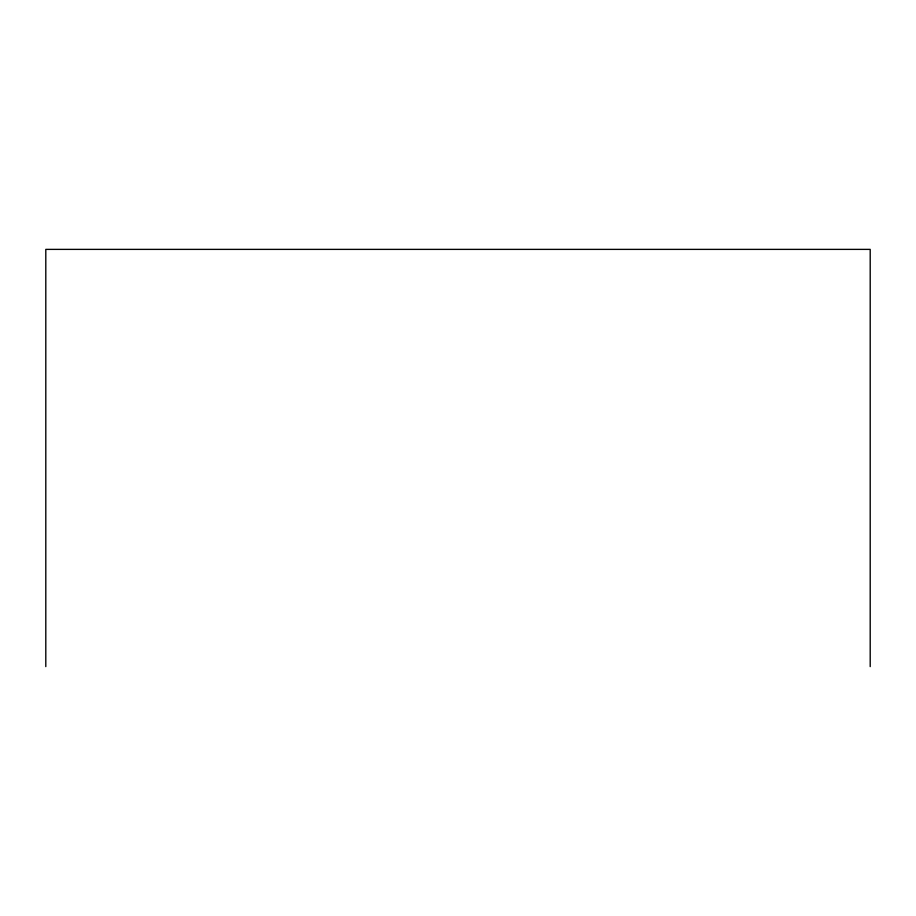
<?xml version="1.0" encoding="UTF-8"?>
<svg xmlns="http://www.w3.org/2000/svg" width="916" height="916" viewBox="0 0 916 916"><rect width="100%" height="100%" fill="white"/><g stroke="black" fill="none" stroke-linecap="round" stroke-linejoin="round"><path stroke-width="1.37" d="M870.2 666.619L870.2 249.381L45.8 249.381L45.8 666.619"/></g></svg>
